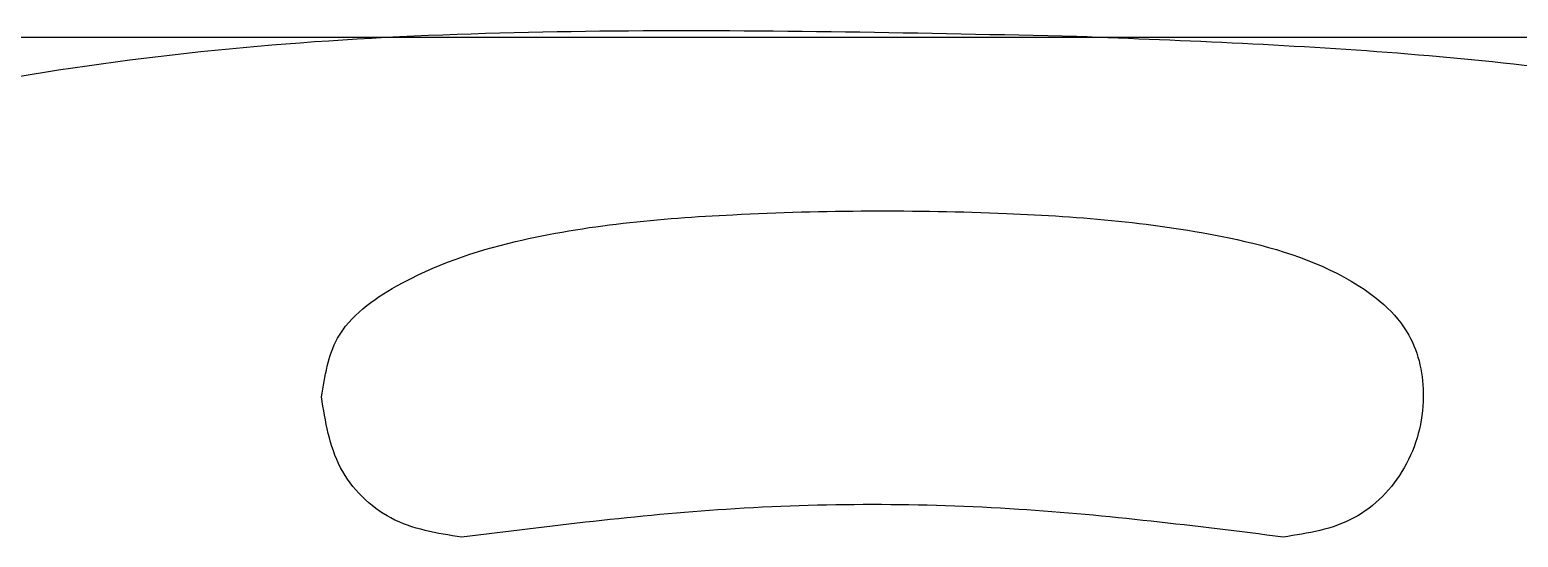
# Model space of a CAD drawing. Header units: inches. Extents: x 0.01 to 3.99, y 0.01 to 4.99.
# Drawn here: x 1.368 to 2.491, y 4.572 to 4.955 of the extents above; entities that cross this region are included whole.
import ezdxf

# ---------------------------------------------------------------- set-up
doc = ezdxf.new("R2010")
doc.units = ezdxf.units.IN
for name, color, linetype in [('outline', 7, 'CONTINUOUS'), ('outline_2', 7, 'CONTINUOUS'), ('pcb_outline', 7, 'CONTINUOUS')]:
    doc.layers.add(name, color=color, linetype=linetype)

msp = doc.modelspace()

# ---------------------------------------------------------------- linework, layer by layer
at = {"layer": 'outline', "color": 7}
msp.add_lwpolyline([(0.325203, 4.949135), (3.682295, 4.949135)], dxfattribs=at)
msp.add_lwpolyline([(1.588161, 4.677812)], close=True, dxfattribs=at)
for points, knots in [([(1.588161, 4.677812), (1.590622, 4.693427), (1.596279, 4.729308), (1.654872, 4.771447), (1.75556, 4.804837), (1.912525, 4.818525), (2.092253, 4.819323), (2.250281, 4.806768), (2.355459, 4.776415), (2.411976, 4.731131), (2.423386, 4.67502), (2.409504, 4.622919), (2.369, 4.580762), (2.332323, 4.575045), (2.313709, 4.572144)], [0, 0, 0, 0, 0.045869, 0.105405, 0.200934, 0.366298, 0.572694, 0.741674, 0.839402, 0.898833, 0.946806, 1.002047, 1.055648, 1.110882, 1.110882, 1.110882, 1.110882]), ([(1.693827, 4.572037), (1.67531, 4.574973), (1.638827, 4.580757), (1.596793, 4.622805), (1.591066, 4.659296), (1.588161, 4.677812)], [0, 0, 0, 0, 0.055273, 0.108903, 0.164154, 0.164154, 0.164154, 0.164154]), ([(2.313709, 4.572144), (2.247289, 4.580438), (2.107812, 4.597856), (1.89965, 4.597781), (1.760212, 4.580341), (1.693827, 4.572037)], [0, 0, 0, 0, 0.200709, 0.421469, 0.622074, 0.622074, 0.622074, 0.622074])]:
    msp.add_open_spline(points, degree=3, knots=knots, dxfattribs=at)
at = {"layer": 'outline_2', "color": 7}
msp.add_lwpolyline([(0.325203, 4.949135), (3.682295, 4.949135)], dxfattribs=at)
msp.add_lwpolyline([(1.588161, 4.677812)], close=True, dxfattribs=at)
for points, knots in [([(2.157818, 4.949585), (2.041579, 4.952146), (1.810565, 4.957234), (1.462943, 4.943513), (1.236712, 4.897613), (1.1232, 4.874582)], [0, 0, 0, 0, 0.348914, 0.693433, 1.040379, 1.040379, 1.040379, 1.040379]), ([(2.907686, 4.853381), (2.825949, 4.871562), (2.660873, 4.90828), (2.409884, 4.939791), (2.241201, 4.946345), (2.157818, 4.949585)], [0, 0, 0, 0, 0.251116, 0.507151, 0.757429, 0.757429, 0.757429, 0.757429]), ([(1.588161, 4.677812), (1.590622, 4.693427), (1.596279, 4.729308), (1.654872, 4.771447), (1.75556, 4.804837), (1.912525, 4.818525), (2.092253, 4.819323), (2.250281, 4.806768), (2.355459, 4.776415), (2.411976, 4.731131), (2.423386, 4.67502), (2.409504, 4.622919), (2.369, 4.580762), (2.332323, 4.575045), (2.313709, 4.572144)], [0, 0, 0, 0, 0.045869, 0.105405, 0.200934, 0.366298, 0.572694, 0.741674, 0.839402, 0.898833, 0.946806, 1.002047, 1.055648, 1.110882, 1.110882, 1.110882, 1.110882]), ([(1.693827, 4.572037), (1.67531, 4.574973), (1.638827, 4.580757), (1.596793, 4.622805), (1.591066, 4.659296), (1.588161, 4.677812)], [0, 0, 0, 0, 0.055273, 0.108903, 0.164154, 0.164154, 0.164154, 0.164154]), ([(2.313709, 4.572144), (2.247289, 4.580438), (2.107812, 4.597856), (1.89965, 4.597781), (1.760212, 4.580341), (1.693827, 4.572037)], [0, 0, 0, 0, 0.200709, 0.421469, 0.622074, 0.622074, 0.622074, 0.622074])]:
    msp.add_open_spline(points, degree=3, knots=knots, dxfattribs=at)
at = {"layer": 'pcb_outline', "color": 7}
for points, knots in [([(2.157818, 4.949585), (2.041579, 4.952146), (1.810565, 4.957234), (1.462943, 4.943513), (1.236712, 4.897613), (1.1232, 4.874582)], [0, 0, 0, 0, 0.348914, 0.693433, 1.040379, 1.040379, 1.040379, 1.040379]), ([(2.907686, 4.853381), (2.825949, 4.871562), (2.660873, 4.90828), (2.409884, 4.939791), (2.241201, 4.946345), (2.157818, 4.949585)], [0, 0, 0, 0, 0.251116, 0.507151, 0.757429, 0.757429, 0.757429, 0.757429])]:
    msp.add_open_spline(points, degree=3, knots=knots, dxfattribs=at)

doc.saveas('drawing.dxf')
